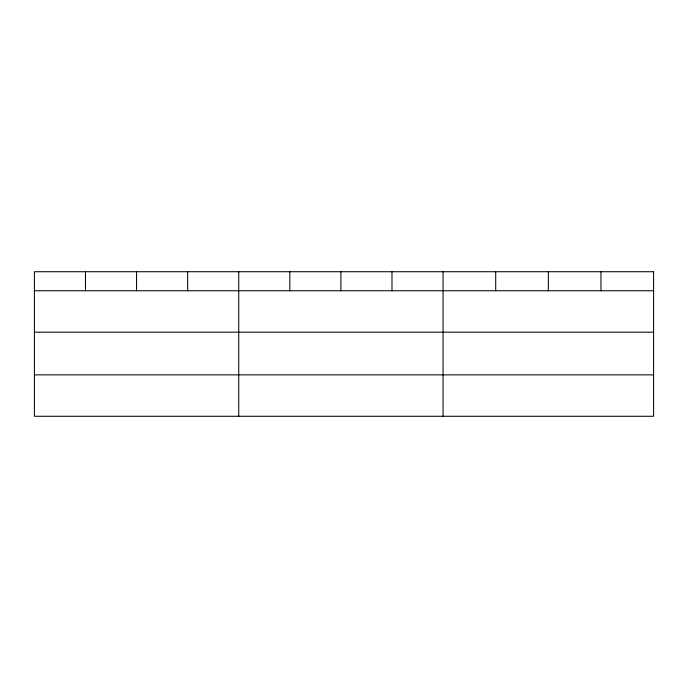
<?xml version="1.0" encoding="UTF-8"?>
<svg xmlns="http://www.w3.org/2000/svg" width="688" height="688" viewBox="0 0 688 688"><rect width="100%" height="100%" fill="white"/><g stroke="black" fill="none" stroke-linecap="round" stroke-linejoin="round"><path stroke-width="1.03" d="M34.4 290.757L653.6 290.757M34.4 332.175L653.6 332.175M34.4 374.857L653.6 374.857M600.968 271.726L600.968 290.757M548.336 271.726L548.336 290.757M495.704 271.726L495.704 290.757M443.072 271.726L443.072 416.274M391.988 271.726L391.988 290.757M340.904 271.726L340.904 290.757M289.82 271.726L289.82 290.757M238.736 271.726L238.736 416.274M187.652 271.726L187.652 290.757M136.568 271.726L136.568 290.757M85.484 271.726L85.484 290.757M653.6 271.726L34.4 271.726L34.4 416.274L653.6 416.274L653.6 271.726"/></g></svg>
